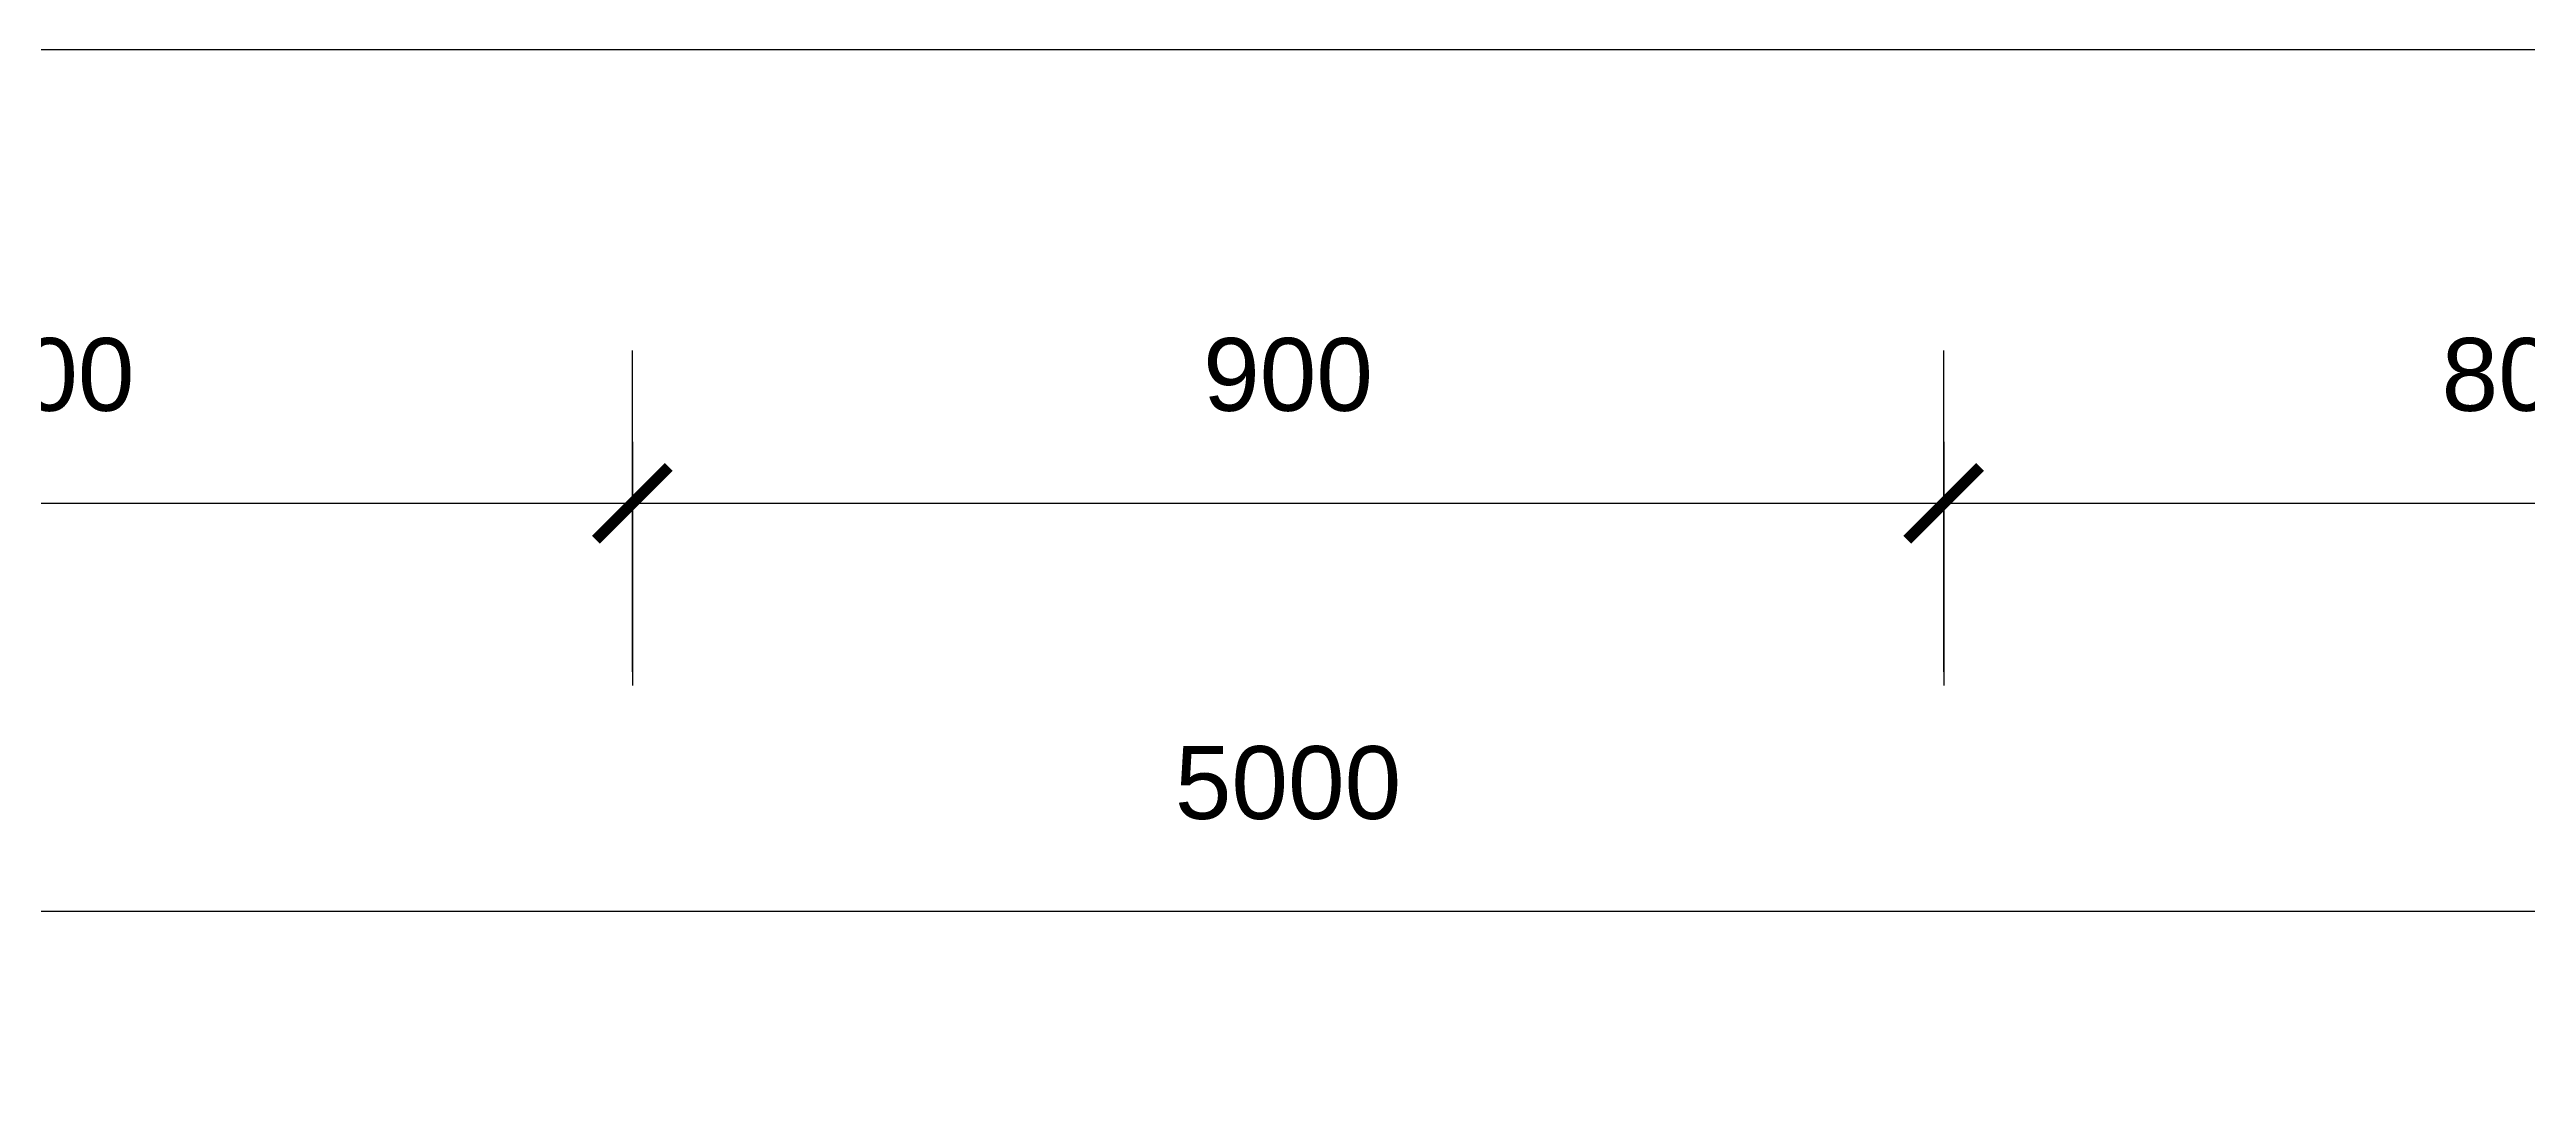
# Model space of a CAD drawing. Header units: centimetres. Extents: x 8510 to 15034, y -974 to 2536.
# Drawn here: x 10891 to 12591, y -974 to -258 of the extents above; entities that cross this region are included whole.
import ezdxf

# ---------------------------------------------------------------- set-up
doc = ezdxf.new("R2010")
doc.units = ezdxf.units.CM
doc.header["$PDMODE"] = 35
doc.header["$PDSIZE"] = -2
for name, color, linetype in [('AXIS', 3, 'Continuous'), ('楼梯', 6, 'Continuous'), ('轴线', 1, 'Continuous')]:
    doc.layers.add(name, color=color, linetype=linetype)
doc.layers.add('家具', color=6, linetype='Continuous', lineweight=9)
doc.styles.get("Standard").update_dxf_attribs({"font": 'arial.ttf'})
doc.dimstyles.new('副本A3', dxfattribs={"dimscale": 100, "dimtxt": 2.5, "dimasz": 2.5, "dimexe": 1.25, "dimexo": 0.625, "dimtad": 1, "dimdec": 0, "dimtxsty": 'Standard', "dimblk": 'ARCHTICK', "dimcen": 2.5, "dimclrd": 2, "dimclre": 2, "dimclrt": 3, "dimadec": 0, "dimazin": 0, "dimtfac": 1, "dimtdec": 0, "dimtmove": 2, "dimatfit": 3, "dimldrblk": 'DOT', "dimfxl": 1, "dimarcsym": 0})

# ---------------------------------------------------------------- blocks, each defined once
blk = doc.blocks.new('_ArchTick')
at = {"color": 0, "linetype": 'ByBlock', "const_width": 0.15}
blk.add_lwpolyline([(-0.5, -0.5), (0.5, 0.5)], dxfattribs=at)
blk = doc.blocks.new('*D117')
at = {"layer": 'Defpoints', "color": 0, "transparency": 16777216}
for p in [(10490.6, -464.5), (11290.6, -464.5), (11290.6, -569.3)]:
    blk.add_point(p, dxfattribs=at)
at = {"layer": '轴线', "color": 0, "lineweight": -2, "transparency": 16777216}
for p, q in [((10490.6, -527), (10490.6, -694.3)), ((11290.6, -527), (11290.6, -694.3)), ((10490.6, -569.3), (11290.6, -569.3))]:
    blk.add_line(p, q, dxfattribs=at)
at = {"layer": '轴线', "color": 0, "lineweight": -2, "transparency": 16777216, "xscale": 50, "yscale": 50, "zscale": 50, "rotation": 180}
blk.add_blockref('_ArchTick', (10490.6, -569.3), dxfattribs=at)
at = {"layer": '轴线', "color": 0, "lineweight": -2, "transparency": 16777216, "xscale": 50, "yscale": 50, "zscale": 50}
blk.add_blockref('_ArchTick', (11290.6, -569.3), dxfattribs=at)
at = {"layer": '轴线', "color": 0, "transparency": 16777216, "insert": (10890.6, -481.2), "char_height": 50, "attachment_point": 5}
blk.add_mtext('800', dxfattribs=at)
blk = doc.blocks.new('_Dot')
at = {"color": 0, "linetype": 'ByBlock', "lineweight": -2}
blk.add_line((-0.5, 0), (-1, 0), dxfattribs=at)
at = {"color": 0, "linetype": 'ByBlock', "const_width": 0.5}
blk.add_lwpolyline([(-0.25, 0, 1), (0.25, 0, 1)], format="xyb", close=True, dxfattribs=at)
blk = doc.blocks.new('*D116')
at = {"layer": 'Defpoints', "color": 0, "transparency": 16777216}
for p in [(11290.6, -464.5), (12190.6, -464.5), (12190.6, -569.3)]:
    blk.add_point(p, dxfattribs=at)
at = {"layer": '轴线', "color": 0, "lineweight": -2, "transparency": 16777216}
for p, q in [((11290.6, -527), (11290.6, -694.3)), ((12190.6, -527), (12190.6, -694.3)), ((11290.6, -569.3), (12190.6, -569.3))]:
    blk.add_line(p, q, dxfattribs=at)
at = {"layer": '轴线', "color": 0, "lineweight": -2, "transparency": 16777216, "xscale": 50, "yscale": 50, "zscale": 50, "rotation": 180}
blk.add_blockref('_ArchTick', (11290.6, -569.3), dxfattribs=at)
at = {"layer": '轴线', "color": 0, "lineweight": -2, "transparency": 16777216, "xscale": 50, "yscale": 50, "zscale": 50}
blk.add_blockref('_ArchTick', (12190.6, -569.3), dxfattribs=at)
at = {"layer": '轴线', "color": 0, "transparency": 16777216, "insert": (11740.6, -481.2), "char_height": 50, "attachment_point": 5}
blk.add_mtext('900', dxfattribs=at)
blk = doc.blocks.new('*D115')
at = {"layer": 'Defpoints', "color": 0, "transparency": 16777216}
for p in [(12190.6, -464.5), (12990.6, -464.5), (12990.6, -569.3)]:
    blk.add_point(p, dxfattribs=at)
at = {"layer": '轴线', "color": 0, "lineweight": -2, "transparency": 16777216}
for p, q in [((12190.6, -527), (12190.6, -694.3)), ((12990.6, -527), (12990.6, -694.3)), ((12190.6, -569.3), (12990.6, -569.3))]:
    blk.add_line(p, q, dxfattribs=at)
at = {"layer": '轴线', "color": 0, "lineweight": -2, "transparency": 16777216, "xscale": 50, "yscale": 50, "zscale": 50, "rotation": 180}
blk.add_blockref('_ArchTick', (12190.6, -569.3), dxfattribs=at)
at = {"layer": '轴线', "color": 0, "lineweight": -2, "transparency": 16777216, "xscale": 50, "yscale": 50, "zscale": 50}
blk.add_blockref('_ArchTick', (12990.6, -569.3), dxfattribs=at)
at = {"layer": '轴线', "color": 0, "transparency": 16777216, "insert": (12590.6, -481.2), "char_height": 50, "attachment_point": 5}
blk.add_mtext('800', dxfattribs=at)
blk = doc.blocks.new('*D108')
at = {"layer": 'Defpoints', "color": 0, "transparency": 16777216}
for p in [(14240.6, -464.5), (9240.6, -561.7), (14240.6, -849.3)]:
    blk.add_point(p, dxfattribs=at)
at = {"layer": '家具', "color": 0, "lineweight": -2, "transparency": 16777216}
for p, q in [((14240.6, -527), (14240.6, -974.3)), ((9240.6, -624.2), (9240.6, -974.3)), ((9240.6, -849.3), (14240.6, -849.3))]:
    blk.add_line(p, q, dxfattribs=at)
at = {"layer": '家具', "color": 0, "lineweight": -2, "transparency": 16777216, "xscale": 50, "yscale": 50, "zscale": 50, "rotation": 180}
blk.add_blockref('_ArchTick', (9240.6, -849.3), dxfattribs=at)
at = {"layer": '家具', "color": 0, "lineweight": -2, "transparency": 16777216, "xscale": 50, "yscale": 50, "zscale": 50}
blk.add_blockref('_ArchTick', (14240.6, -849.3), dxfattribs=at)
at = {"layer": '家具', "color": 0, "transparency": 16777216, "insert": (11740.6, -761.3), "char_height": 50, "attachment_point": 5}
blk.add_mtext('5000', dxfattribs=at)

msp = doc.modelspace()

# ---------------------------------------------------------------- linework, layer by layer
at = {"layer": 'AXIS', "color": 7}
for p, q in [((11290.6, -685), (11290.6, -464.5)), ((12190.6, -685), (12190.6, -464.5))]:
    msp.add_line(p, q, dxfattribs=at)
at = {"layer": '楼梯', "color": 7}
msp.add_line((10620.6, -257.9), (12860.6, -257.9), dxfattribs=at)

# ---------------------------------------------------------------- dimensions: what is measured, and where the dimension line sits
at = {"layer": '家具', "color": 7}
dim = msp.add_linear_dim(base=(14240.6, -849.3), p1=(9240.6, -561.7), p2=(14240.6, -464.5), dimstyle='副本A3', override={"dimscale": 0, "dimtxt": 5, "dimasz": 5, "dimexe": 12.5, "dimexo": 6.25, "dimgap": 6.25, "dimcen": 25, "dimclrd": 0, "dimclre": 0, "dimclrt": 0}, dxfattribs=at)
dim.commit()
dim.dimension.update_dxf_attribs({"geometry": '*D108', "text_midpoint": (11740.6, -761.3)})
at = {"layer": '轴线', "color": 7}
for base, p1, p2, picture, middle in [((11290.6, -569.3), (10490.6, -464.5), (11290.6, -464.5), '*D117', (10890.6, -481.2)), ((12190.6, -569.3), (11290.6, -464.5), (12190.6, -464.5), '*D116', (11740.6, -481.2)), ((12990.6, -569.3), (12190.6, -464.5), (12990.6, -464.5), '*D115', (12590.6, -481.2))]:
    dim = msp.add_linear_dim(base=base, p1=p1, p2=p2, dimstyle='副本A3', override={"dimscale": 0, "dimtxt": 5, "dimasz": 5, "dimexe": 12.5, "dimexo": 6.25, "dimgap": 6.25, "dimcen": 25, "dimclrd": 0, "dimclre": 0, "dimclrt": 0}, dxfattribs=at)
    dim.commit()
    dim.dimension.update_dxf_attribs({"geometry": picture, "text_midpoint": middle})

doc.saveas('drawing.dxf')
